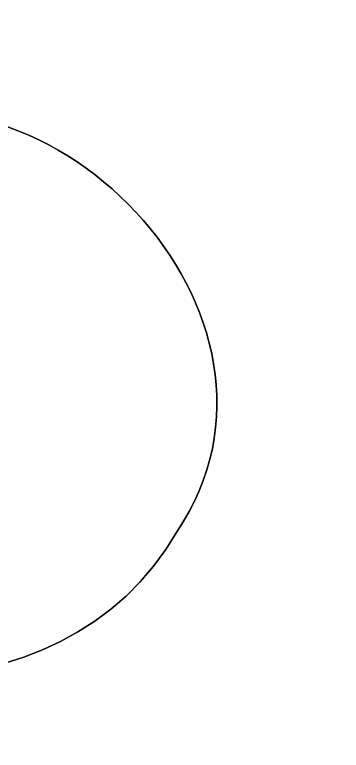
# Model space of a CAD drawing. Header units: centimetres. Extents: x -16.8 to 16.8, y -16.7 to 16.7.
# Drawn here: x 3.412 to 3.745, y -7.856 to -7.106 of the extents above; entities that cross this region are included whole.
import ezdxf

# ---------------------------------------------------------------- set-up
doc = ezdxf.new("R2010")
doc.units = ezdxf.units.CM
doc.header["$MEASUREMENT"] = 0
doc.layers.add('Layer 1', color=7, linetype='Continuous')

msp = doc.modelspace()

# ---------------------------------------------------------------- linework, layer by layer
at = {"layer": 'Layer 1', "color": 7}
for points, knots in [([(-16.77458, 16.66875), (-16.77458, 16.66875), (16.77458, 16.66875), (16.77458, 16.66875), (16.77458, 16.66875), (16.77458, 16.66875), (16.77458, -16.66875), (16.77458, -16.66875), (16.77458, -16.66875), (16.77458, -16.66875), (-16.77458, -16.66875), (-16.77458, -16.66875), (-16.77458, -16.66875), (-16.77458, -16.66875), (-16.77458, 16.66875), (-16.77458, 16.66875), (-16.77458, 16.66875), (-16.77458, 16.66875), (-16.77458, 16.66875), (-16.77458, 16.66875)], [0, 0, 0, 0, 0.166667, 0.166667, 0.166667, 0.166667, 0.333333, 0.333333, 0.333333, 0.333333, 0.5, 0.5, 0.5, 0.5, 0.666667, 0.666667, 0.666667, 0.666667, 1, 1, 1, 1]), ([(-4.59176, 16.42427), (-4.64256, 16.02599), (-4.58893, 15.62241), (-4.60446, 15.22236), (-4.60446, 15.22236), (-4.60622, 4.62739), (-4.59705, -5.96759), (-4.60939, -16.56221), (-4.60939, -16.56221), (-1.61219, -16.55657), (1.38536, -16.57738), (4.38256, -16.55163), (4.38256, -16.55163), (4.40196, -15.64993), (4.38856, -14.74823), (4.39208, -13.84653), (4.39208, -13.84653), (4.39208, -4.32153), (4.39208, 5.20347), (4.39208, 14.72847), (4.39208, 14.72847), (4.38679, 15.29327), (4.42666, 15.86336), (4.34128, 16.42427), (4.34128, 16.42427), (1.36349, 16.42039), (-1.61431, 16.42004), (-4.59176, 16.42427), (-4.59176, 16.42427), (-4.59176, 16.42427), (-4.59176, 16.42427), (-4.59176, 16.42427)], [0, 0, 0, 0, 0.111111, 0.111111, 0.111111, 0.111111, 0.222222, 0.222222, 0.222222, 0.222222, 0.333333, 0.333333, 0.333333, 0.333333, 0.444444, 0.444444, 0.444444, 0.444444, 0.555556, 0.555556, 0.555556, 0.555556, 0.666667, 0.666667, 0.666667, 0.666667, 0.777778, 0.777778, 0.777778, 0.777778, 1, 1, 1, 1]), ([(3.2071, -7.22736), (3.44135, -7.11729), (3.72569, -7.41433), (3.57752, -7.63341), (3.57752, -7.63341), (3.46393, -7.83378), (3.13549, -7.82884), (3.03001, -7.62423), (3.03001, -7.62423), (2.93264, -7.4743), (3.04553, -7.26934), (3.2071, -7.22736)], [0, 0, 0, 0, 0.25, 0.25, 0.25, 0.25, 0.5, 0.5, 0.5, 0.5, 1, 1, 1, 1])]:
    msp.add_open_spline(points, degree=3, knots=knots, dxfattribs=at)
at = {"layer": 'Layer 1', "color": 251}
for points, knots in [([(-4.59176, 16.42427), (-1.61431, 16.42004), (1.36349, 16.42039), (4.34128, 16.42427), (4.34128, 16.42427), (4.42666, 15.86336), (4.38679, 15.29327), (4.39208, 14.72847), (4.39208, 14.72847), (4.39208, 5.20347), (4.39208, -4.32153), (4.39208, -13.84653), (4.39208, -13.84653), (4.38856, -14.74823), (4.40196, -15.64993), (4.38256, -16.55163), (4.38256, -16.55163), (1.38536, -16.57738), (-1.61219, -16.55657), (-4.60939, -16.56221), (-4.60939, -16.56221), (-4.59705, -5.96759), (-4.60622, 4.62739), (-4.60446, 15.22236), (-4.60446, 15.22236), (-4.58893, 15.62241), (-4.64256, 16.02599), (-4.59176, 16.42427), (-4.59176, 16.42427), (-4.59176, 16.42427), (-4.59176, 16.42427), (-4.59176, 16.42427)], [0, 0, 0, 0, 0.111111, 0.111111, 0.111111, 0.111111, 0.222222, 0.222222, 0.222222, 0.222222, 0.333333, 0.333333, 0.333333, 0.333333, 0.444444, 0.444444, 0.444444, 0.444444, 0.555556, 0.555556, 0.555556, 0.555556, 0.666667, 0.666667, 0.666667, 0.666667, 0.777778, 0.777778, 0.777778, 0.777778, 1, 1, 1, 1]), ([(3.2071, -7.22736), (3.04553, -7.26934), (2.93264, -7.4743), (3.03001, -7.62423), (3.03001, -7.62423), (3.13549, -7.82884), (3.46393, -7.83378), (3.57752, -7.63341), (3.57752, -7.63341), (3.72569, -7.41433), (3.44135, -7.11729), (3.2071, -7.22736), (3.2071, -7.22736), (3.2071, -7.22736), (3.2071, -7.22736), (3.2071, -7.22736)], [0, 0, 0, 0, 0.2, 0.2, 0.2, 0.2, 0.4, 0.4, 0.4, 0.4, 0.6, 0.6, 0.6, 0.6, 1, 1, 1, 1])]:
    msp.add_open_spline(points, degree=3, knots=knots, dxfattribs=at)

doc.saveas('drawing.dxf')
